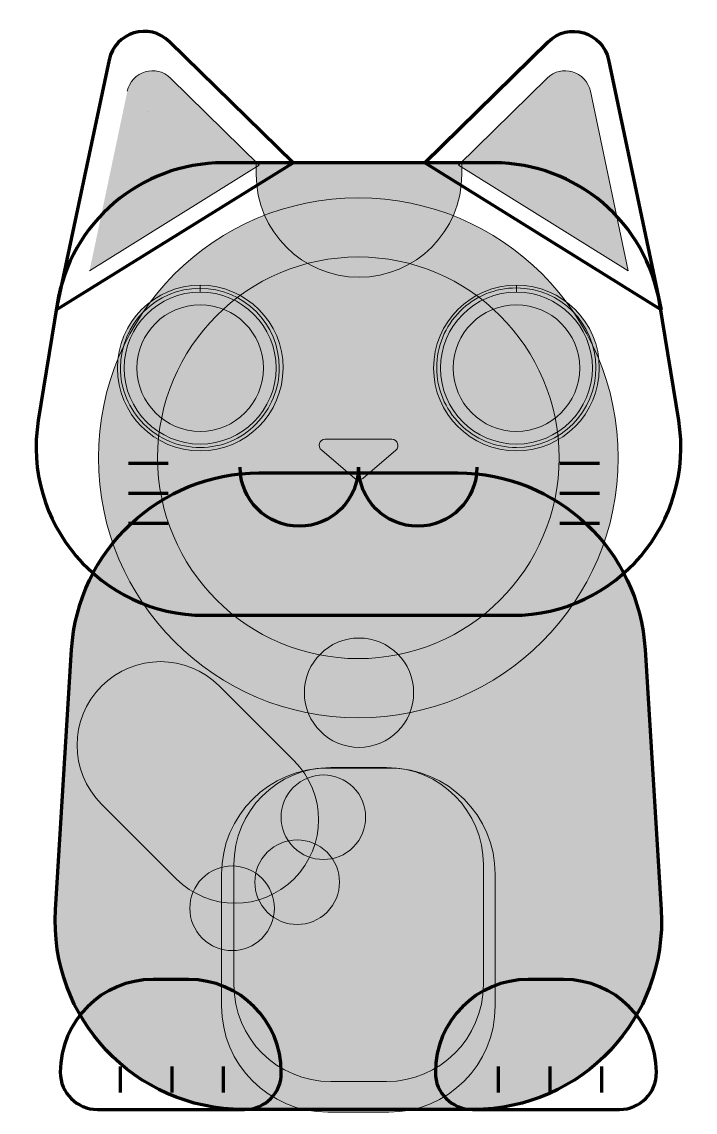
# Model space of a CAD drawing. Header units: inches. Extents: x 69 to 219, y 38 to 281.
import ezdxf

# ---------------------------------------------------------------- set-up
doc = ezdxf.new("R2010")
doc.units = ezdxf.units.IN
doc.header["$MEASUREMENT"] = 0
doc.layers.add('Layer 1', color=7, linetype='Continuous')

# ---------------------------------------------------------------- blocks, each defined once
blk = doc.blocks.new('block 4')
at = {"layer": 'Layer 1', "true_color": 0xf16b6c}
h = blk.add_hatch(color=11, dxfattribs=at)
h.dxf.hatch_style = 2
edge = h.paths.add_edge_path()
edge.add_spline(control_points=[(108.65, 222.34), (108.65, 222.34), (108.65, 220.8), (108.65, 220.8), (108.65, 220.8), (108.65, 222.34), (108.65, 222.34), (108.65, 222.34), (108.65, 222.34), (108.65, 222.34), (98.44, 222.34), (90.15, 214.05), (90.15, 203.84), (90.15, 193.63), (98.44, 185.34), (108.65, 185.34), (118.86, 185.34), (127.15, 193.63), (127.15, 203.84), (127.23, 214.05), (118.86, 222.34), (108.65, 222.34), (108.65, 222.34), (108.65, 222.34), (108.65, 222.34)], knot_values=[0, 0, 0, 0, 1, 1, 1, 2, 2, 2, 3, 3, 3, 4, 4, 4, 5, 5, 5, 6, 6, 6, 7, 7, 7, 8, 8, 8, 8], degree=3, periodic=1)
edge = h.paths.add_edge_path()
edge.add_spline(control_points=[(108.65, 220.8), (118.01, 220.8), (125.61, 213.2), (125.61, 203.84), (125.61, 194.47), (118.01, 186.87), (108.65, 186.87), (99.28, 186.87), (91.68, 194.47), (91.68, 203.84), (91.68, 213.2), (99.28, 220.8), (108.65, 220.8)], knot_values=[0, 0, 0, 0, 1, 1, 1, 2, 2, 2, 3, 3, 3, 4, 4, 4, 4], degree=3, periodic=0)
edge.add_line((108.65, 220.8), (108.65, 220.8))
at = {"layer": 'Layer 1', "lineweight": 0}
for points, knots in [([(108.65, 222.34), (108.65, 222.34), (108.65, 220.8), (108.65, 220.8), (108.65, 220.8), (108.65, 222.34), (108.65, 222.34), (108.65, 222.34), (108.65, 222.34), (108.65, 222.34), (98.44, 222.34), (90.15, 214.05), (90.15, 203.84), (90.15, 193.63), (98.44, 185.34), (108.65, 185.34), (118.86, 185.34), (127.15, 193.63), (127.15, 203.84), (127.23, 214.05), (118.86, 222.34), (108.65, 222.34), (108.65, 222.34), (108.65, 222.34), (108.65, 222.34)], [0, 0, 0, 0, 1, 1, 1, 2, 2, 2, 3, 3, 3, 4, 4, 4, 5, 5, 5, 6, 6, 6, 7, 7, 7, 8, 8, 8, 8]), ([(108.65, 186.1), (103.89, 186.1), (99.43, 187.95), (96.06, 191.32), (92.68, 194.7), (90.84, 199.16), (90.84, 203.92), (90.84, 213.74), (98.82, 221.65), (108.57, 221.65), (118.4, 221.65), (126.3, 213.67), (126.3, 203.92), (126.3, 199.16), (124.46, 194.7), (121.08, 191.32), (117.86, 187.95), (113.41, 186.1), (108.65, 186.1), (108.65, 186.1), (108.65, 186.1), (108.65, 186.1)], [0, 0, 0, 0, 1, 1, 1, 2, 2, 2, 3, 3, 3, 4, 4, 4, 5, 5, 5, 6, 6, 6, 7, 7, 7, 7]), ([(108.65, 220.8), (118.01, 220.8), (125.61, 213.2), (125.61, 203.84), (125.61, 194.47), (118.01, 186.87), (108.65, 186.87), (99.28, 186.87), (91.68, 194.47), (91.68, 203.84), (91.68, 213.2), (99.28, 220.8), (108.65, 220.8)], [0, 0, 0, 0, 1, 1, 1, 2, 2, 2, 3, 3, 3, 4, 4, 4, 4])]:
    blk.add_open_spline(points, degree=3, knots=knots, dxfattribs=at)
blk = doc.blocks.new('block 3')
at = {"layer": 'Layer 1', "true_color": 0xf16b6c}
h = blk.add_hatch(color=11, dxfattribs=at)
h.dxf.hatch_style = 2
edge = h.paths.add_edge_path()
edge.add_spline(control_points=[(108.65, 217.96), (116.45, 217.96), (122.77, 211.64), (122.77, 203.84), (122.77, 196.04), (116.45, 189.71), (108.65, 189.71), (100.85, 189.71), (94.52, 196.04), (94.52, 203.84), (94.52, 211.64), (100.85, 217.96), (108.65, 217.96)], knot_values=[0, 0, 0, 0, 1, 1, 1, 2, 2, 2, 3, 3, 3, 4, 4, 4, 4], degree=3, periodic=1)
at = {"layer": 'Layer 1', "lineweight": 0}
blk.add_open_spline([(108.65, 217.96), (116.45, 217.96), (122.77, 211.64), (122.77, 203.84), (122.77, 196.04), (116.45, 189.71), (108.65, 189.71), (100.85, 189.71), (94.52, 196.04), (94.52, 203.84), (94.52, 211.64), (100.85, 217.96), (108.65, 217.96)], degree=3, knots=[0, 0, 0, 0, 1, 1, 1, 2, 2, 2, 3, 3, 3, 4, 4, 4, 4], dxfattribs=at)
at = {"layer": 'Layer 1'}
blk.add_blockref('block 4', (0, 0), dxfattribs=at)
blk = doc.blocks.new('block 6')
at = {"layer": 'Layer 1', "true_color": 0xf16b6c}
h = blk.add_hatch(color=11, dxfattribs=at)
h.dxf.hatch_style = 2
edge = h.paths.add_edge_path()
edge.add_spline(control_points=[(179.28, 222.34), (179.28, 222.34), (179.28, 220.8), (179.28, 220.8), (179.28, 220.8), (179.28, 222.34), (179.28, 222.34), (179.28, 222.34), (179.28, 222.34), (179.28, 222.34), (169.07, 222.34), (160.77, 214.05), (160.77, 203.84), (160.77, 193.63), (169.07, 185.34), (179.28, 185.34), (189.49, 185.34), (197.78, 193.63), (197.78, 203.84), (197.85, 214.05), (189.49, 222.34), (179.28, 222.34), (179.28, 222.34), (179.28, 222.34), (179.28, 222.34)], knot_values=[0, 0, 0, 0, 1, 1, 1, 2, 2, 2, 3, 3, 3, 4, 4, 4, 5, 5, 5, 6, 6, 6, 7, 7, 7, 8, 8, 8, 8], degree=3, periodic=1)
edge = h.paths.add_edge_path()
edge.add_spline(control_points=[(179.28, 220.8), (188.64, 220.8), (196.24, 213.2), (196.24, 203.84), (196.24, 194.47), (188.64, 186.87), (179.28, 186.87), (169.91, 186.87), (162.31, 194.47), (162.31, 203.84), (162.31, 213.2), (169.91, 220.8), (179.28, 220.8)], knot_values=[0, 0, 0, 0, 1, 1, 1, 2, 2, 2, 3, 3, 3, 4, 4, 4, 4], degree=3, periodic=0)
edge.add_line((179.28, 220.8), (179.28, 220.8))
at = {"layer": 'Layer 1', "lineweight": 0}
for points, knots in [([(179.28, 222.34), (179.28, 222.34), (179.28, 220.8), (179.28, 220.8), (179.28, 220.8), (179.28, 222.34), (179.28, 222.34), (179.28, 222.34), (179.28, 222.34), (179.28, 222.34), (169.07, 222.34), (160.77, 214.05), (160.77, 203.84), (160.77, 193.63), (169.07, 185.34), (179.28, 185.34), (189.49, 185.34), (197.78, 193.63), (197.78, 203.84), (197.85, 214.05), (189.49, 222.34), (179.28, 222.34), (179.28, 222.34), (179.28, 222.34), (179.28, 222.34)], [0, 0, 0, 0, 1, 1, 1, 2, 2, 2, 3, 3, 3, 4, 4, 4, 5, 5, 5, 6, 6, 6, 7, 7, 7, 8, 8, 8, 8]), ([(179.28, 186.1), (174.52, 186.1), (170.06, 187.95), (166.69, 191.32), (163.31, 194.7), (161.47, 199.16), (161.47, 203.92), (161.47, 208.68), (163.31, 213.13), (166.69, 216.51), (170.06, 219.88), (174.52, 221.73), (179.28, 221.73), (189.1, 221.73), (197.01, 213.74), (197.01, 203.99), (197.09, 194.09), (189.1, 186.1), (179.28, 186.1), (179.28, 186.1), (179.28, 186.1), (179.28, 186.1)], [0, 0, 0, 0, 1, 1, 1, 2, 2, 2, 3, 3, 3, 4, 4, 4, 5, 5, 5, 6, 6, 6, 7, 7, 7, 7]), ([(179.28, 220.8), (188.64, 220.8), (196.24, 213.2), (196.24, 203.84), (196.24, 194.47), (188.64, 186.87), (179.28, 186.87), (169.91, 186.87), (162.31, 194.47), (162.31, 203.84), (162.31, 213.2), (169.91, 220.8), (179.28, 220.8)], [0, 0, 0, 0, 1, 1, 1, 2, 2, 2, 3, 3, 3, 4, 4, 4, 4])]:
    blk.add_open_spline(points, degree=3, knots=knots, dxfattribs=at)
blk = doc.blocks.new('block 5')
at = {"layer": 'Layer 1', "true_color": 0xf16b6c}
h = blk.add_hatch(color=11, dxfattribs=at)
h.dxf.hatch_style = 2
edge = h.paths.add_edge_path()
edge.add_spline(control_points=[(179.28, 217.96), (187.08, 217.96), (193.4, 211.64), (193.4, 203.84), (193.4, 196.04), (187.08, 189.71), (179.28, 189.71), (171.47, 189.71), (165.15, 196.04), (165.15, 203.84), (165.15, 211.64), (171.47, 217.96), (179.28, 217.96)], knot_values=[0, 0, 0, 0, 1, 1, 1, 2, 2, 2, 3, 3, 3, 4, 4, 4, 4], degree=3, periodic=1)
at = {"layer": 'Layer 1', "lineweight": 0}
blk.add_open_spline([(179.28, 217.96), (187.08, 217.96), (193.4, 211.64), (193.4, 203.84), (193.4, 196.04), (187.08, 189.71), (179.28, 189.71), (171.47, 189.71), (165.15, 196.04), (165.15, 203.84), (165.15, 211.64), (171.47, 217.96), (179.28, 217.96)], degree=3, knots=[0, 0, 0, 0, 1, 1, 1, 2, 2, 2, 3, 3, 3, 4, 4, 4, 4], dxfattribs=at)
at = {"layer": 'Layer 1'}
blk.add_blockref('block 6', (0, 0), dxfattribs=at)
blk = doc.blocks.new('block 8')
at = {"layer": 'Layer 1', "color": 11, "lineweight": 158, "true_color": 0xf16b6c}
blk.add_lwpolyline([(101.51, 169.14), (92.6, 169.14)], dxfattribs=at)
blk = doc.blocks.new('block 9')
at = {"layer": 'Layer 1', "color": 11, "lineweight": 158, "true_color": 0xf16b6c}
blk.add_lwpolyline([(101.51, 175.82), (92.6, 175.82)], dxfattribs=at)
blk = doc.blocks.new('block 10')
at = {"layer": 'Layer 1', "color": 11, "lineweight": 158, "true_color": 0xf16b6c}
blk.add_lwpolyline([(101.51, 182.5), (92.6, 182.5)], dxfattribs=at)
blk = doc.blocks.new('block 7')
at = {"layer": 'Layer 1'}
for name in ['block 10', 'block 9', 'block 8']:
    blk.add_blockref(name, (0, 0), dxfattribs=at)
blk = doc.blocks.new('block 12')
at = {"layer": 'Layer 1', "color": 11, "lineweight": 158, "true_color": 0xf16b6c}
blk.add_lwpolyline([(197.85, 169.14), (188.95, 169.14)], dxfattribs=at)
blk = doc.blocks.new('block 13')
at = {"layer": 'Layer 1', "color": 11, "lineweight": 158, "true_color": 0xf16b6c}
blk.add_lwpolyline([(197.85, 175.82), (188.95, 175.82)], dxfattribs=at)
blk = doc.blocks.new('block 14')
at = {"layer": 'Layer 1', "color": 11, "lineweight": 158, "true_color": 0xf16b6c}
blk.add_lwpolyline([(197.85, 182.57), (188.95, 182.57)], dxfattribs=at)
blk = doc.blocks.new('block 11')
at = {"layer": 'Layer 1'}
for name in ['block 14', 'block 13', 'block 12']:
    blk.add_blockref(name, (0, 0), dxfattribs=at)
blk = doc.blocks.new('block 15')
at = {"layer": 'Layer 1', "true_color": 0xf16b6c}
h = blk.add_hatch(color=11, dxfattribs=at)
h.dxf.hatch_style = 2
edge = h.paths.add_edge_path()
edge.add_spline(control_points=[(150.79, 37.71), (150.79, 37.71), (137.13, 37.71), (137.13, 37.71), (124, 37.71), (113.41, 48.38), (113.41, 61.43), (113.41, 61.43), (113.41, 90.83), (113.41, 90.83), (113.41, 103.96), (124.08, 114.55), (137.13, 114.55), (137.13, 114.55), (150.79, 114.55), (150.79, 114.55), (163.92, 114.55), (174.52, 103.88), (174.52, 90.83), (174.52, 90.83), (174.52, 61.43), (174.52, 61.43), (174.59, 48.3), (163.92, 37.71), (150.79, 37.71)], knot_values=[0, 0, 0, 0, 1, 1, 1, 2, 2, 2, 3, 3, 3, 4, 4, 4, 5, 5, 5, 6, 6, 6, 7, 7, 7, 8, 8, 8, 8], degree=3, periodic=1)
at = {"layer": 'Layer 1', "true_color": 0xffcc00}
h = blk.add_hatch(color=40, dxfattribs=at)
h.dxf.hatch_style = 2
edge = h.paths.add_edge_path()
edge.add_spline(control_points=[(150.26, 44.54), (150.26, 44.54), (137.82, 44.54), (137.82, 44.54), (125.84, 44.54), (116.17, 54.21), (116.17, 66.19), (116.17, 66.19), (116.17, 92.98), (116.17, 92.98), (116.17, 104.96), (125.84, 114.63), (137.82, 114.63), (137.82, 114.63), (150.26, 114.63), (150.26, 114.63), (162.23, 114.63), (171.91, 104.96), (171.91, 92.98), (171.91, 92.98), (171.91, 66.19), (171.91, 66.19), (171.83, 54.21), (162.16, 44.54), (150.26, 44.54)], knot_values=[0, 0, 0, 0, 1, 1, 1, 2, 2, 2, 3, 3, 3, 4, 4, 4, 5, 5, 5, 6, 6, 6, 7, 7, 7, 8, 8, 8, 8], degree=3, periodic=1)
at = {"layer": 'Layer 1', "lineweight": 0}
for points in [[(150.79, 37.71), (150.79, 37.71), (137.13, 37.71), (137.13, 37.71), (124, 37.71), (113.41, 48.38), (113.41, 61.43), (113.41, 61.43), (113.41, 90.83), (113.41, 90.83), (113.41, 103.96), (124.08, 114.55), (137.13, 114.55), (137.13, 114.55), (150.79, 114.55), (150.79, 114.55), (163.92, 114.55), (174.52, 103.88), (174.52, 90.83), (174.52, 90.83), (174.52, 61.43), (174.52, 61.43), (174.59, 48.3), (163.92, 37.71), (150.79, 37.71)], [(150.26, 44.54), (150.26, 44.54), (137.82, 44.54), (137.82, 44.54), (125.84, 44.54), (116.17, 54.21), (116.17, 66.19), (116.17, 66.19), (116.17, 92.98), (116.17, 92.98), (116.17, 104.96), (125.84, 114.63), (137.82, 114.63), (137.82, 114.63), (150.26, 114.63), (150.26, 114.63), (162.23, 114.63), (171.91, 104.96), (171.91, 92.98), (171.91, 92.98), (171.91, 66.19), (171.91, 66.19), (171.83, 54.21), (162.16, 44.54), (150.26, 44.54)]]:
    blk.add_open_spline(points, degree=3, knots=[0, 0, 0, 0, 1, 1, 1, 2, 2, 2, 3, 3, 3, 4, 4, 4, 5, 5, 5, 6, 6, 6, 7, 7, 7, 8, 8, 8, 8], dxfattribs=at)
blk = doc.blocks.new('block 17')
at = {"layer": 'Layer 1', "lineweight": 0}
for points in [[(129.48, 110.24), (133.17, 113.92), (139.15, 113.92), (142.83, 110.24), (146.52, 106.55), (146.52, 100.57), (142.83, 96.88), (139.15, 93.2), (133.17, 93.2), (129.48, 96.88), (125.79, 100.57), (125.79, 106.55), (129.48, 110.24)], [(109.1, 89.91), (112.78, 93.6), (118.76, 93.6), (122.45, 89.91), (126.14, 86.22), (126.14, 80.24), (122.45, 76.55), (118.76, 72.87), (112.78, 72.87), (109.1, 76.55), (105.41, 80.24), (105.41, 86.22), (109.1, 89.91)]]:
    blk.add_open_spline(points, degree=3, knots=[0, 0, 0, 0, 1, 1, 1, 2, 2, 2, 3, 3, 3, 4, 4, 4, 4], dxfattribs=at)
blk = doc.blocks.new('block 16')
at = {"layer": 'Layer 1', "lineweight": 0}
for points, knots in [([(103.27, 89.83), (103.27, 89.83), (86.61, 106.49), (86.61, 106.49), (79.32, 113.79), (79.32, 125.53), (86.61, 132.83), (86.61, 132.83), (86.61, 132.83), (86.61, 132.83), (93.91, 140.12), (105.65, 140.12), (112.95, 132.83), (112.95, 132.83), (129.61, 116.17), (129.61, 116.17), (136.9, 108.87), (136.9, 97.13), (129.61, 89.83), (129.61, 89.83), (129.61, 89.83), (129.61, 89.83), (122.31, 82.54), (110.57, 82.54), (103.27, 89.83)], [0, 0, 0, 0, 1, 1, 1, 2, 2, 2, 3, 3, 3, 4, 4, 4, 5, 5, 5, 6, 6, 6, 7, 7, 7, 8, 8, 8, 8]), ([(123.62, 95.73), (127.31, 99.42), (133.29, 99.42), (136.98, 95.73), (140.67, 92.04), (140.67, 86.06), (136.98, 82.38), (133.29, 78.69), (127.31, 78.69), (123.62, 82.38), (119.94, 86.06), (119.94, 92.04), (123.62, 95.73)], [0, 0, 0, 0, 1, 1, 1, 2, 2, 2, 3, 3, 3, 4, 4, 4, 4])]:
    blk.add_open_spline(points, degree=3, knots=knots, dxfattribs=at)
at = {"layer": 'Layer 1'}
blk.add_blockref('block 17', (0, 0), dxfattribs=at)
blk = doc.blocks.new('block 19')
at = {"layer": 'Layer 1', "color": 11, "lineweight": 158, "true_color": 0xf16b6c}
blk.add_lwpolyline([(113.79, 47.92), (113.79, 42.08)], dxfattribs=at)
blk = doc.blocks.new('block 20')
at = {"layer": 'Layer 1', "color": 11, "lineweight": 158, "true_color": 0xf16b6c}
blk.add_lwpolyline([(102.28, 47.92), (102.28, 42.08)], dxfattribs=at)
blk = doc.blocks.new('block 21')
at = {"layer": 'Layer 1', "color": 11, "lineweight": 158, "true_color": 0xf16b6c}
blk.add_lwpolyline([(90.76, 47.92), (90.76, 42.08)], dxfattribs=at)
blk = doc.blocks.new('block 18')
at = {"layer": 'Layer 1'}
for name in ['block 21', 'block 20', 'block 19']:
    blk.add_blockref(name, (0, 0), dxfattribs=at)
blk = doc.blocks.new('block 23')
at = {"layer": 'Layer 1', "color": 11, "lineweight": 158, "true_color": 0xf16b6c}
blk.add_lwpolyline([(198.24, 47.92), (198.24, 42.08)], dxfattribs=at)
blk = doc.blocks.new('block 24')
at = {"layer": 'Layer 1', "color": 11, "lineweight": 158, "true_color": 0xf16b6c}
blk.add_lwpolyline([(186.72, 47.92), (186.72, 42.08)], dxfattribs=at)
blk = doc.blocks.new('block 25')
at = {"layer": 'Layer 1', "color": 11, "lineweight": 158, "true_color": 0xf16b6c}
blk.add_lwpolyline([(175.21, 47.92), (175.21, 42.08)], dxfattribs=at)
blk = doc.blocks.new('block 22')
at = {"layer": 'Layer 1'}
for name in ['block 25', 'block 24', 'block 23']:
    blk.add_blockref(name, (0, 0), dxfattribs=at)
blk = doc.blocks.new('block 2')
at = {"layer": 'Layer 1', "true_color": 0xf16b6c}
h = blk.add_hatch(color=11, dxfattribs=at)
h.dxf.hatch_style = 2
edge = h.paths.add_edge_path()
edge.add_spline(control_points=[(92.37, 265.64), (93.29, 270.09), (98.82, 271.78), (102.04, 268.56), (102.04, 268.56), (121.85, 249.13), (121.85, 249.13), (121.85, 249.13), (83.93, 225.56), (83.93, 225.56)], knot_values=[0, 0, 0, 0, 1, 1, 1, 2, 2, 2, 3, 3, 3, 3], degree=3, periodic=0)
edge.add_line((83.93, 225.56), (92.37, 265.64))
h = blk.add_hatch(color=11, dxfattribs=at)
h.dxf.hatch_style = 2
edge = h.paths.add_edge_path()
edge.add_spline(control_points=[(204.23, 225.56), (204.23, 225.56), (195.78, 265.64), (195.78, 265.64), (194.86, 270.09), (189.33, 271.78), (186.11, 268.56), (186.11, 268.56), (166.3, 249.13), (166.3, 249.13), (166.3, 249.13), (204.23, 225.56), (204.23, 225.56)], knot_values=[0, 0, 0, 0, 1, 1, 1, 2, 2, 2, 3, 3, 3, 4, 4, 4, 4], degree=3, periodic=1)
h = blk.add_hatch(color=11, dxfattribs=at)
h.dxf.hatch_style = 2
edge = h.paths.add_edge_path()
edge.add_spline(control_points=[(144.12, 224.11), (144.12, 224.11), (144.12, 224.11), (144.12, 224.11), (131.45, 224.11), (121.16, 234.39), (121.16, 247.06), (121.16, 247.06), (121.16, 249.75), (121.16, 249.75), (121.16, 249.75), (167.07, 249.75), (167.07, 249.75), (167.07, 249.75), (167.07, 247.06), (167.07, 247.06), (167.07, 234.39), (156.78, 224.11), (144.12, 224.11)], knot_values=[0, 0, 0, 0, 1, 1, 1, 2, 2, 2, 3, 3, 3, 4, 4, 4, 5, 5, 5, 6, 6, 6, 6], degree=3, periodic=1)
h = blk.add_hatch(color=11, dxfattribs=at)
h.dxf.hatch_style = 2
edge = h.paths.add_edge_path()
edge.add_spline(control_points=[(143.96, 241.84), (176.02, 241.84), (202, 215.86), (202, 183.8), (202, 151.75), (176.02, 125.76), (143.96, 125.76), (111.91, 125.76), (85.92, 151.75), (85.92, 183.8), (85.92, 215.86), (111.91, 241.84), (143.96, 241.84)], knot_values=[0, 0, 0, 0, 1, 1, 1, 2, 2, 2, 3, 3, 3, 4, 4, 4, 4], degree=3, periodic=1)
at = {"layer": 'Layer 1', "true_color": 0xefefef}
h = blk.add_hatch(color=7, dxfattribs=at)
h.dxf.hatch_style = 2
edge = h.paths.add_edge_path()
edge.add_spline(control_points=[(143.96, 228.64), (168.72, 228.64), (188.8, 208.56), (188.8, 183.8), (188.8, 159.04), (168.72, 138.97), (143.96, 138.97), (119.2, 138.97), (99.13, 159.04), (99.13, 183.8), (99.13, 208.56), (119.2, 228.64), (143.96, 228.64)], knot_values=[0, 0, 0, 0, 1, 1, 1, 2, 2, 2, 3, 3, 3, 4, 4, 4, 4], degree=3, periodic=1)
at = {"layer": 'Layer 1', "true_color": 0xffcc00}
h = blk.add_hatch(color=40, dxfattribs=at)
h.dxf.hatch_style = 2
edge = h.paths.add_edge_path()
edge.add_spline(control_points=[(136.59, 187.95), (136.59, 187.95), (151.41, 187.95), (151.41, 187.95), (152.71, 187.95), (153.33, 186.33), (152.33, 185.49), (152.33, 185.49), (144.96, 179.2), (144.96, 179.2), (144.42, 178.73), (143.65, 178.73), (143.19, 179.2), (143.19, 179.2), (135.82, 185.49), (135.82, 185.49), (134.67, 186.33), (135.29, 187.95), (136.59, 187.95)], knot_values=[0, 0, 0, 0, 1, 1, 1, 2, 2, 2, 3, 3, 3, 4, 4, 4, 5, 5, 5, 6, 6, 6, 6], degree=3, periodic=1)
at = {"layer": 'Layer 1', "true_color": 0xefefef}
h = blk.add_hatch(color=7, dxfattribs=at)
h.dxf.hatch_style = 2
edge = h.paths.add_edge_path()
edge.add_spline(control_points=[(166.15, 180.42), (166.15, 180.42), (121.85, 180.42), (121.85, 180.42), (99.66, 180.42), (81.32, 163.15), (79.93, 141.04), (79.93, 141.04), (76.33, 82.92), (76.33, 82.92), (74.87, 58.74), (94.06, 38.32), (118.24, 38.32), (118.24, 38.32), (169.68, 38.32), (169.68, 38.32), (193.86, 38.32), (213.06, 58.74), (211.6, 82.92), (211.6, 82.92), (207.99, 141.04), (207.99, 141.04), (206.68, 163.15), (188.34, 180.42), (166.15, 180.42)], knot_values=[0, 0, 0, 0, 1, 1, 1, 2, 2, 2, 3, 3, 3, 4, 4, 4, 5, 5, 5, 6, 6, 6, 7, 7, 7, 8, 8, 8, 8], degree=3, periodic=1)
at = {"layer": 'Layer 1', "true_color": 0xffcc00}
h = blk.add_hatch(color=40, dxfattribs=at)
h.dxf.hatch_style = 2
edge = h.paths.add_edge_path()
edge.add_spline(control_points=[(144.12, 143.57), (150.86, 143.57), (156.32, 138.11), (156.32, 131.37), (156.32, 124.63), (150.86, 119.16), (144.12, 119.16), (137.37, 119.16), (131.91, 124.63), (131.91, 131.37), (131.91, 138.11), (137.37, 143.57), (144.12, 143.57)], knot_values=[0, 0, 0, 0, 1, 1, 1, 2, 2, 2, 3, 3, 3, 4, 4, 4, 4], degree=3, periodic=1)
at = {"layer": 'Layer 1', "color": 11, "lineweight": 158, "true_color": 0xf16b6c}
for points, knots in [([(76.48, 216.81), (76.48, 216.81), (88.3, 272.63), (88.3, 272.63), (89.61, 278.84), (97.28, 281.15), (101.81, 276.69), (101.81, 276.69), (129.38, 249.67), (129.38, 249.67), (129.38, 249.67), (76.48, 216.81), (76.48, 216.81)], [0, 0, 0, 0, 1, 1, 1, 2, 2, 2, 3, 3, 3, 4, 4, 4, 4]), ([(211.6, 216.81), (211.6, 216.81), (199.85, 272.63), (199.85, 272.63), (198.55, 278.84), (190.87, 281.15), (186.34, 276.69), (186.34, 276.69), (158.78, 249.67), (158.78, 249.67), (158.78, 249.67), (211.6, 216.81), (211.6, 216.81)], [0, 0, 0, 0, 1, 1, 1, 2, 2, 2, 3, 3, 3, 4, 4, 4, 4]), ([(178.43, 148.64), (178.43, 148.64), (109.57, 148.64), (109.57, 148.64), (86.46, 148.64), (68.8, 169.37), (72.49, 192.17), (72.49, 192.17), (76.71, 218.12), (76.71, 218.12), (79.63, 236.31), (95.37, 249.67), (113.79, 249.67), (113.79, 249.67), (174.21, 249.67), (174.21, 249.67), (192.63, 249.67), (208.3, 236.31), (211.29, 218.12), (211.29, 218.12), (215.51, 192.17), (215.51, 192.17), (219.2, 169.37), (201.54, 148.64), (178.43, 148.64)], [0, 0, 0, 0, 1, 1, 1, 2, 2, 2, 3, 3, 3, 4, 4, 4, 5, 5, 5, 6, 6, 6, 7, 7, 7, 8, 8, 8, 8]), ([(166.15, 180.42), (166.15, 180.42), (121.85, 180.42), (121.85, 180.42), (99.66, 180.42), (81.32, 163.15), (79.93, 141.04), (79.93, 141.04), (76.33, 82.92), (76.33, 82.92), (74.87, 58.74), (94.06, 38.32), (118.24, 38.32), (118.24, 38.32), (169.68, 38.32), (169.68, 38.32), (193.86, 38.32), (213.06, 58.74), (211.6, 82.92), (211.6, 82.92), (207.99, 141.04), (207.99, 141.04), (206.68, 163.15), (188.34, 180.42), (166.15, 180.42)], [0, 0, 0, 0, 1, 1, 1, 2, 2, 2, 3, 3, 3, 4, 4, 4, 5, 5, 5, 6, 6, 6, 7, 7, 7, 8, 8, 8, 8]), ([(143.96, 181.73), (143.96, 174.44), (138.05, 168.52), (130.76, 168.52), (123.46, 168.52), (117.55, 174.44), (117.55, 181.73)], [0, 0, 0, 0, 1, 1, 1, 2, 2, 2, 2]), ([(170.45, 181.73), (170.45, 174.44), (164.54, 168.52), (157.24, 168.52), (149.95, 168.52), (144.04, 174.44), (144.04, 181.73)], [0, 0, 0, 0, 1, 1, 1, 2, 2, 2, 2]), ([(118.55, 38.32), (118.55, 38.32), (85.69, 38.32), (85.69, 38.32), (81.09, 38.32), (77.4, 42.01), (77.4, 46.61), (77.4, 46.61), (77.4, 46.61), (77.4, 46.61), (77.4, 58.05), (86.69, 67.34), (98.13, 67.34), (98.13, 67.34), (106.04, 67.34), (106.04, 67.34), (117.48, 67.34), (126.76, 58.05), (126.76, 46.61), (126.76, 46.61), (126.76, 46.61), (126.76, 46.61), (126.84, 42.01), (123.16, 38.32), (118.55, 38.32)], [0, 0, 0, 0, 1, 1, 1, 2, 2, 2, 3, 3, 3, 4, 4, 4, 5, 5, 5, 6, 6, 6, 7, 7, 7, 8, 8, 8, 8]), ([(202.31, 38.32), (202.31, 38.32), (169.45, 38.32), (169.45, 38.32), (164.84, 38.32), (161.16, 42.01), (161.16, 46.61), (161.16, 46.61), (161.16, 46.61), (161.16, 46.61), (161.16, 58.05), (170.45, 67.34), (181.89, 67.34), (181.89, 67.34), (189.79, 67.34), (189.79, 67.34), (201.23, 67.34), (210.52, 58.05), (210.52, 46.61), (210.52, 46.61), (210.52, 46.61), (210.52, 46.61), (210.6, 42.01), (206.84, 38.32), (202.31, 38.32)], [0, 0, 0, 0, 1, 1, 1, 2, 2, 2, 3, 3, 3, 4, 4, 4, 5, 5, 5, 6, 6, 6, 7, 7, 7, 8, 8, 8, 8])]:
    blk.add_open_spline(points, degree=3, knots=knots, dxfattribs=at)
at = {"layer": 'Layer 1', "lineweight": 0}
for points, knots in [([(92.37, 265.64), (93.29, 270.09), (98.82, 271.78), (102.04, 268.56), (102.04, 268.56), (121.85, 249.13), (121.85, 249.13), (121.85, 249.13), (83.93, 225.56), (83.93, 225.56)], [0, 0, 0, 0, 1, 1, 1, 2, 2, 2, 3, 3, 3, 3]), ([(204.23, 225.56), (204.23, 225.56), (195.78, 265.64), (195.78, 265.64), (194.86, 270.09), (189.33, 271.78), (186.11, 268.56), (186.11, 268.56), (166.3, 249.13), (166.3, 249.13), (166.3, 249.13), (204.23, 225.56), (204.23, 225.56)], [0, 0, 0, 0, 1, 1, 1, 2, 2, 2, 3, 3, 3, 4, 4, 4, 4]), ([(144.12, 224.11), (144.12, 224.11), (144.12, 224.11), (144.12, 224.11), (131.45, 224.11), (121.16, 234.39), (121.16, 247.06), (121.16, 247.06), (121.16, 249.75), (121.16, 249.75), (121.16, 249.75), (167.07, 249.75), (167.07, 249.75), (167.07, 249.75), (167.07, 247.06), (167.07, 247.06), (167.07, 234.39), (156.78, 224.11), (144.12, 224.11)], [0, 0, 0, 0, 1, 1, 1, 2, 2, 2, 3, 3, 3, 4, 4, 4, 5, 5, 5, 6, 6, 6, 6]), ([(143.96, 241.84), (176.02, 241.84), (202, 215.86), (202, 183.8), (202, 151.75), (176.02, 125.76), (143.96, 125.76), (111.91, 125.76), (85.92, 151.75), (85.92, 183.8), (85.92, 215.86), (111.91, 241.84), (143.96, 241.84)], [0, 0, 0, 0, 1, 1, 1, 2, 2, 2, 3, 3, 3, 4, 4, 4, 4]), ([(143.96, 228.64), (168.72, 228.64), (188.8, 208.56), (188.8, 183.8), (188.8, 159.04), (168.72, 138.97), (143.96, 138.97), (119.2, 138.97), (99.13, 159.04), (99.13, 183.8), (99.13, 208.56), (119.2, 228.64), (143.96, 228.64)], [0, 0, 0, 0, 1, 1, 1, 2, 2, 2, 3, 3, 3, 4, 4, 4, 4]), ([(136.59, 187.95), (136.59, 187.95), (151.41, 187.95), (151.41, 187.95), (152.71, 187.95), (153.33, 186.33), (152.33, 185.49), (152.33, 185.49), (144.96, 179.2), (144.96, 179.2), (144.42, 178.73), (143.65, 178.73), (143.19, 179.2), (143.19, 179.2), (135.82, 185.49), (135.82, 185.49), (134.67, 186.33), (135.29, 187.95), (136.59, 187.95)], [0, 0, 0, 0, 1, 1, 1, 2, 2, 2, 3, 3, 3, 4, 4, 4, 5, 5, 5, 6, 6, 6, 6]), ([(144.12, 143.57), (150.86, 143.57), (156.32, 138.11), (156.32, 131.37), (156.32, 124.63), (150.86, 119.16), (144.12, 119.16), (137.37, 119.16), (131.91, 124.63), (131.91, 131.37), (131.91, 138.11), (137.37, 143.57), (144.12, 143.57)], [0, 0, 0, 0, 1, 1, 1, 2, 2, 2, 3, 3, 3, 4, 4, 4, 4])]:
    blk.add_open_spline(points, degree=3, knots=knots, dxfattribs=at)
at = {"layer": 'Layer 1'}
for name in ['block 3', 'block 5', 'block 7', 'block 11', 'block 16', 'block 15', 'block 18', 'block 22']:
    blk.add_blockref(name, (0, 0), dxfattribs=at)

msp = doc.modelspace()

# ---------------------------------------------------------------- linework, layer by layer
at = {"layer": 'Layer 1', "color": 11, "lineweight": 158, "true_color": 0xf16b6c}
msp.add_lwpolyline([(97.05, 261.11), (97.05, 261.11)], dxfattribs=at)

# ---------------------------------------------------------------- block references
at = {"layer": 'Layer 1'}
msp.add_blockref('block 2', (0, 0), dxfattribs=at)

doc.saveas('drawing.dxf')
